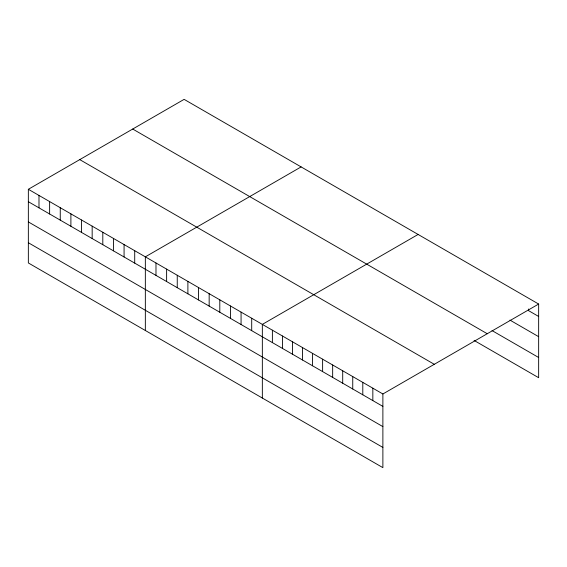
<?xml version="1.0" encoding="UTF-8"?>
<svg xmlns="http://www.w3.org/2000/svg" width="567" height="567" viewBox="0 0 567 567"><rect width="100%" height="100%" fill="white"/><g stroke="black" fill="none" stroke-linecap="round" stroke-linejoin="round"><path stroke-width="0.85" d="M28.35 189.293L382.881 393.98L382.881 467.64L28.35 262.953L28.35 189.293L184.119 99.36L538.65 304.047L538.65 377.707L474.076 340.427M301.112 166.911L145.343 256.837L145.343 330.497M418.106 234.454L262.344 324.388L262.344 398.048M382.881 393.98L538.65 304.047M538.65 316.464L528.607 310.666L528.607 309.015M509.953 320.107L538.65 336.678M492.014 330.575L538.65 357.501M132.713 129.035L487.244 333.729M79.756 159.618L434.287 364.305M28.35 201.71L382.881 406.397M28.35 221.917L382.881 426.611M28.35 242.74L382.881 447.427M372.838 388.182L372.838 400.6M362.795 382.385L362.795 394.802M352.745 376.58L352.745 388.997M342.702 370.783L342.702 383.2M332.659 364.985L332.659 377.402M322.616 359.18L322.616 371.598M312.566 353.383L312.566 365.8M302.523 347.585L302.523 360.002M292.48 341.788L292.48 354.205M282.43 335.983L282.43 348.4M272.387 330.185L272.387 342.603M251.705 318.243L251.705 330.66M241.067 312.105L241.067 324.522M230.436 305.967L230.436 318.385M219.798 299.823L219.798 312.24M209.159 293.685L209.159 306.102M198.528 287.54L198.528 299.957M187.89 281.402L187.89 293.819M177.251 275.264L177.251 287.682M166.62 269.119L166.62 281.537M155.982 262.982L155.982 275.399M134.712 250.699L134.712 263.116M124.074 244.561L124.074 256.979M113.435 238.416L113.435 250.834M102.804 232.279L102.804 244.696M92.166 226.134L92.166 238.551M81.528 219.996L81.528 232.413M70.896 213.858L70.896 226.276M60.258 207.713L60.258 220.131M49.62 201.576L49.62 213.993M38.988 195.431L38.988 207.848"/></g></svg>
